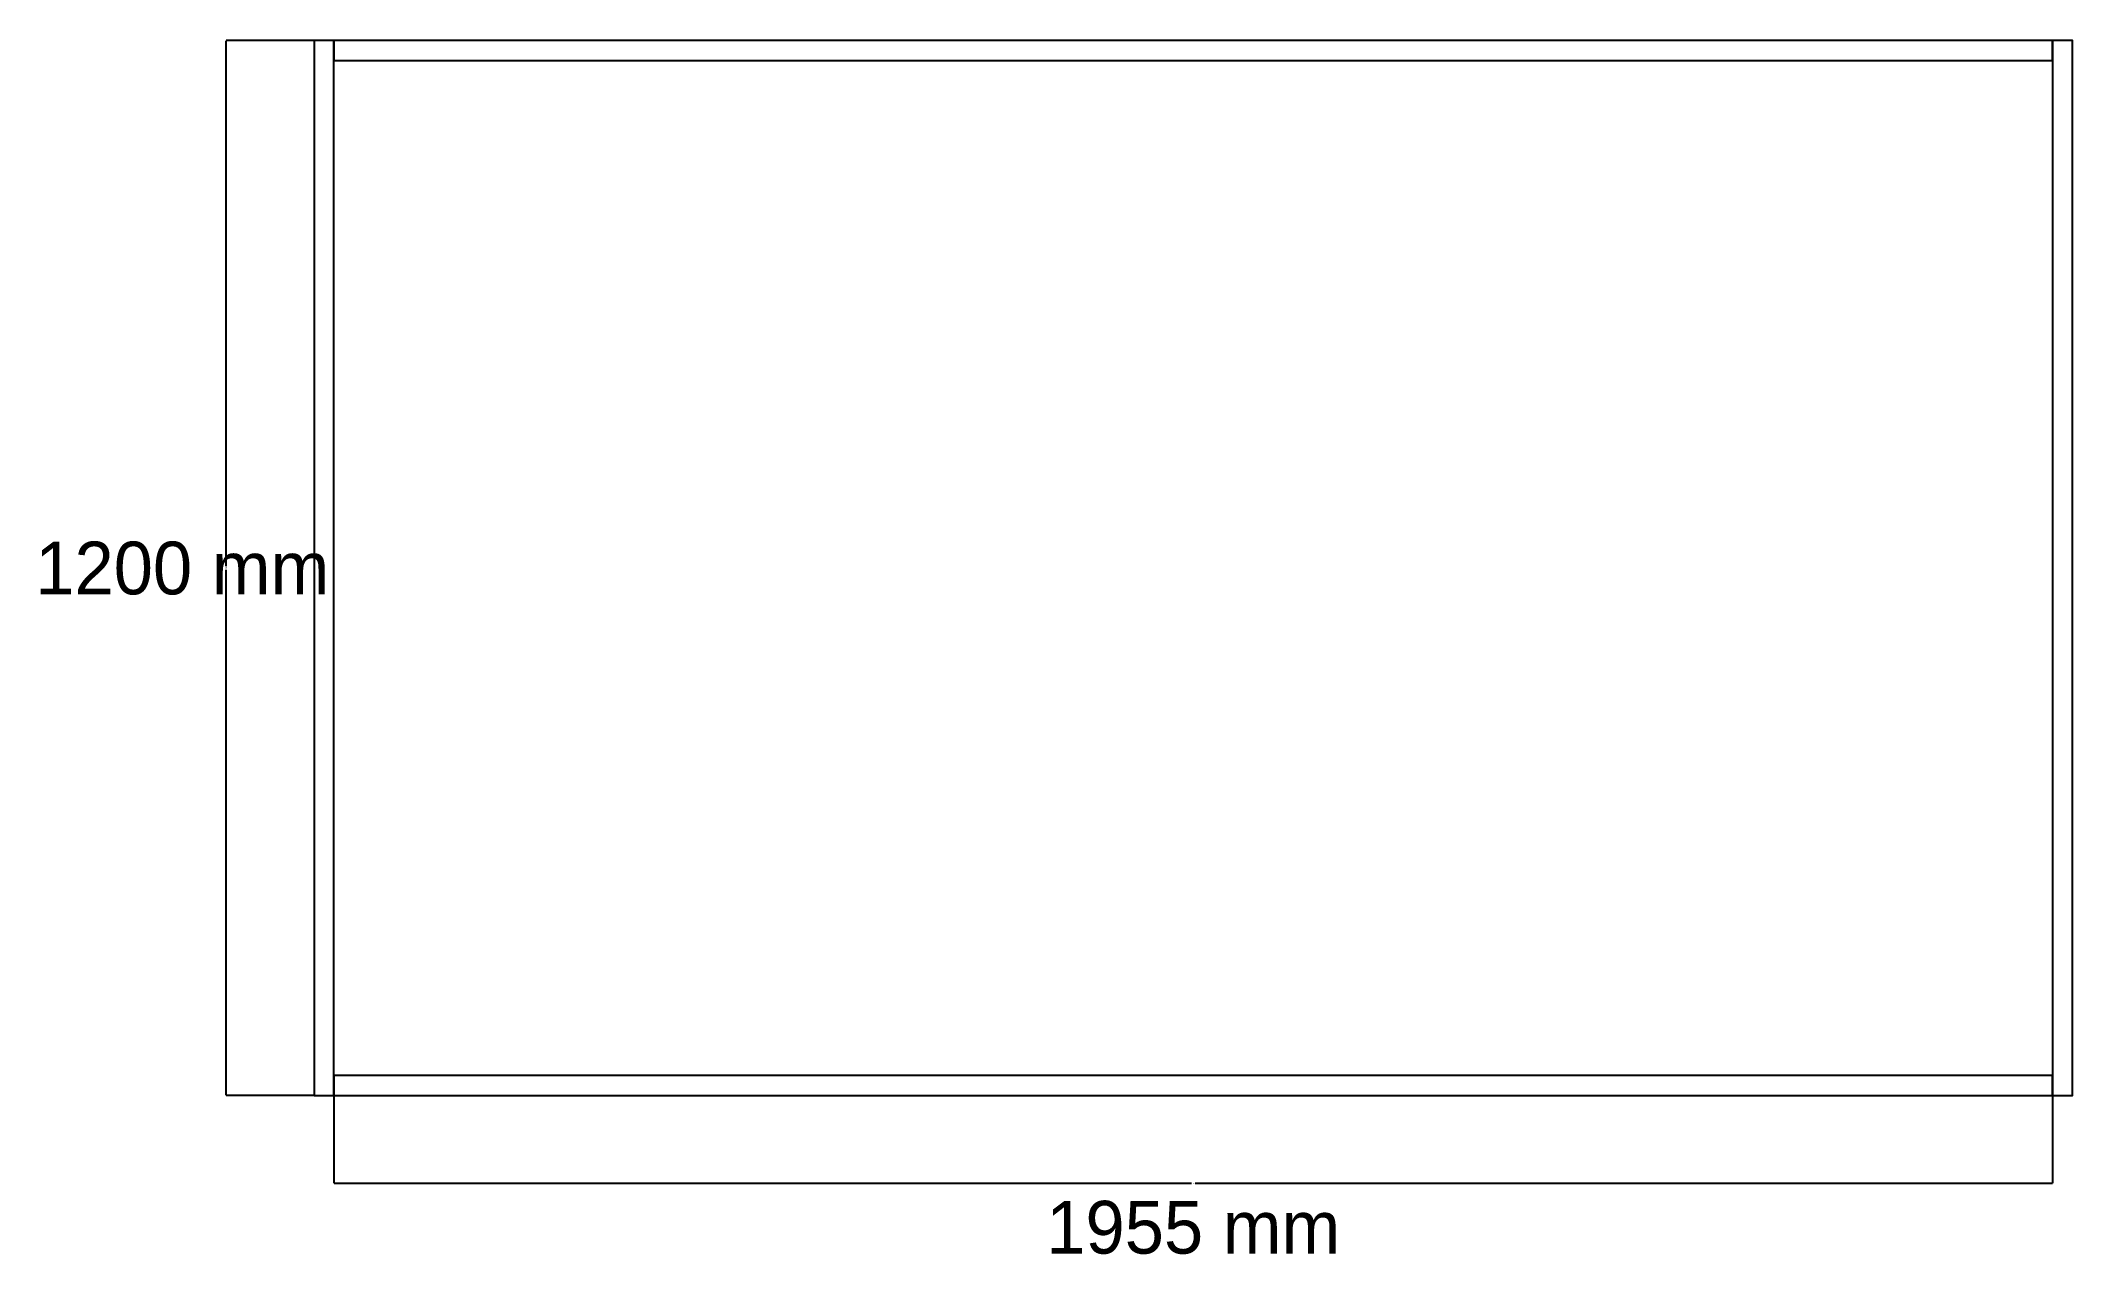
# Model space of a CAD drawing. Header units: metres. Extents: x -311 to 2000, y -181 to 1200.
import ezdxf
from ezdxf.enums import TextEntityAlignment as Align

# ---------------------------------------------------------------- set-up
doc = ezdxf.new("R2010")
doc.units = ezdxf.units.M
doc.dimstyles.get("Standard").update_dxf_attribs({"dimtxt": 2.5, "dimasz": 2.5, "dimexe": 1.25, "dimexo": 0.625, "dimtad": 1, "dimcen": 2.5, "dimazin": 3, "dimtfac": 1, "dimtmove": 0, "dimatfit": 3})

# ---------------------------------------------------------------- blocks, each defined once
blk = doc.blocks.new('_CLOSEDFILLED')
at = {"color": 0, "linetype": 'BYBLOCK'}
blk.add_solid([(-1, 0.2), (0, 0), (-1, -0.2)], dxfattribs=at)
blk = doc.blocks.new('*D1')
at = {"color": 1}
for p, q in [((22.5, 0), (22.5, -100)), ((1977.5, 0), (1977.5, -100)), ((22.75, -100), (998, -100)), ((1002, -100), (1977.25, -100))]:
    blk.add_line(p, q, dxfattribs=at)
at = {"layer": 'Defpoints'}
for p in [(22.5, 0), (1977.5, 0), (22.5, -100)]:
    blk.add_point(p, dxfattribs=at)
at = {"color": 1, "xscale": 0.25, "yscale": 0.25, "rotation": 180}
blk.add_blockref('_CLOSEDFILLED', (22.5, -100), dxfattribs=at)
at = {"color": 1, "xscale": 0.25, "yscale": 0.25}
blk.add_blockref('_CLOSEDFILLED', (1977.5, -100), dxfattribs=at)
at = {"color": 1, "insert": (1000, -100), "char_height": 1, "attachment_point": 5}
blk.add_mtext('1955', dxfattribs=at)
blk = doc.blocks.new('*D2')
at = {"color": 1}
for p, q in [((0, 1200), (-100, 1200)), ((-100, 602), (-100, 1199.75)), ((-100, 0.25), (-100, 598)), ((0, 0), (-100, 0))]:
    blk.add_line(p, q, dxfattribs=at)
at = {"layer": 'Defpoints'}
for p in [(0, 1200), (-100, 0), (0, 0)]:
    blk.add_point(p, dxfattribs=at)
at = {"color": 1, "xscale": 0.25, "yscale": 0.25}
for p, rotation in [((-100, 1200), 90), ((-100, 0), 270)]:
    blk.add_blockref('_CLOSEDFILLED', p, dxfattribs=dict(at, rotation=rotation))
at = {"color": 1, "insert": (-100, 600), "char_height": 1, "attachment_point": 5, "rotation": 90}
blk.add_mtext('1200', dxfattribs=at)

msp = doc.modelspace()

# ---------------------------------------------------------------- linework, layer by layer
for points in [[(0, 0), (22.5, 0), (22.5, 1200), (0, 1200), (0, 0)], [(22.5, 1177.5), (1977.5, 1177.5), (1977.5, 1200), (22.5, 1200), (22.5, 1177.5)], [(1977.5, 0), (2000, 0), (2000, 1200), (1977.5, 1200), (1977.5, 0)], [(22.5, 0), (1977.5, 0), (1977.5, 22.5), (22.5, 22.5), (22.5, 0)]]:
    msp.add_lwpolyline(points, close=True)

# ---------------------------------------------------------------- texts
at = {"color": 1}
for s, p in [('1200 mm', (-150, 600)), ('1955 mm', (1000, -150))]:
    msp.add_text(s, height=60, dxfattribs=at).set_placement(p, align=Align.MIDDLE_CENTER)

# ---------------------------------------------------------------- dimensions: what is measured, and where the dimension line sits
dim = msp.add_linear_dim(base=(-100, 0), p1=(0, 0), p2=(0, 1200), angle=90, dimstyle='Standard', dxfattribs=at)
dim.commit()
dim.dimension.update_dxf_attribs({"geometry": '*D2', "text_midpoint": (-100, 600)})
dim = msp.add_linear_dim(base=(22.5, -100), p1=(22.5, 0), p2=(1977.5, 0), dimstyle='Standard', dxfattribs=at)
dim.commit()
dim.dimension.update_dxf_attribs({"geometry": '*D1', "text_midpoint": (1000, -100)})

doc.saveas('drawing.dxf')
